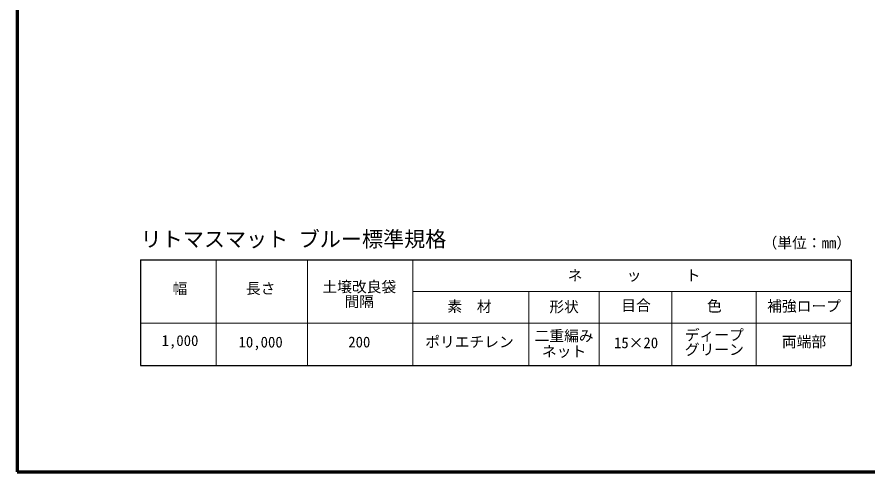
# Model space of a CAD drawing. Units: millimetres, scale not verified. Extents: x 200 to 8200, y 200 to 5838.
# Drawn here: x 200 to 4236, y 200 to 2358 of the extents above; entities that cross this region are included whole.
import ezdxf
from ezdxf.enums import TextEntityAlignment as Align

# ---------------------------------------------------------------- set-up
doc = ezdxf.new("R2010")
doc.units = ezdxf.units.MM
doc.header["$LTSCALE"] = 20
doc.layers.add('C-MTR', color=5, linetype='Continuous')
doc.layers.add('C-MTR-TXT', color=5, linetype='Continuous')
for name, color, linetype, lineweight in [('C-MTR-FRAM', 5, 'Continuous', 25), ('C-MTR-LINE', 5, 'Continuous', 13), ('C-TTL', 2, 'Continuous', 70)]:
    doc.layers.add(name, color=color, linetype=linetype, lineweight=lineweight)
doc.styles.add('ＭＳ ゴシック', font='')
doc.styles.get('ＭＳ ゴシック').set_extended_font_data('MS Gothic')

msp = doc.modelspace()

# ---------------------------------------------------------------- linework, layer by layer
at = {"layer": 'C-MTR-FRAM'}
for p, q in [((786.36, 1205.64), (786.36, 705.64)), ((786.36, 1205.64), (4156.28, 1205.64)), ((4156.28, 1205.64), (4156.28, 705.64)), ((786.36, 705.64), (4156.28, 705.64))]:
    msp.add_line(p, q, dxfattribs=at)
at = {"layer": 'C-MTR-LINE'}
for p, q in [((1144.36, 1205.64), (1144.36, 705.64)), ((1577.36, 1205.64), (1577.36, 705.64)), ((2077.36, 1205.64), (2077.36, 705.64)), ((2077.36, 1055.64), (4156.28, 1055.64)), ((2627.36, 1055.64), (2627.36, 705.64)), ((2961.36, 1055.64), (2961.36, 705.64)), ((3306.28, 1055.64), (3306.28, 705.64)), ((3706.28, 1055.64), (3706.28, 705.64)), ((786.36, 905.64), (4156.28, 905.64))]:
    msp.add_line(p, q, dxfattribs=at)
at = {"layer": 'C-TTL'}
msp.add_lwpolyline([(200, 200), (8200, 200), (8200, 5740), (200, 5740)], close=True, dxfattribs=at)

# ---------------------------------------------------------------- texts
at = {"layer": 'C-MTR', "style": 'ＭＳ ゴシック'}
msp.add_text('リトマスマット ブルー標準規格', height=73.31, dxfattribs=at).set_placement((786.36, 1245.64), align=Align.BOTTOM_LEFT)
at = {"layer": 'C-MTR-TXT', "style": 'ＭＳ ゴシック'}
msp.add_text('（単位：mm）', height=51.32, dxfattribs=at).set_placement((3736.28, 1245.64), align=Align.BOTTOM_LEFT)
for s, p in [('ネ\u3000\u3000\u3000ッ\u3000\u3000\u3000ト', (3126.79, 1091.49)), ('幅', (973.02, 1028.71)), ('長さ', (1355.48, 1029.35)), ('土壌改良袋', (1823.5, 1037.15)), ('間隔', (1823.5, 967.15)), ('素\u3000材', (2346.14, 944)), ('形状', (2794.8, 942)), ('目合', (3136.16, 948.64)), ('色', (3507.37, 945.64)), ('補強ロープ', (3933.08, 945.64)), ('1,000', (973.02, 782)), ('ポリエチレン', (2346.14, 776)), ('二重編み', (2794.8, 804.64)), ('ディープ', (3507.37, 808.64)), ('両端部', (3933.08, 776.64)), ('10,000', (1355.48, 775)), ('200', (1823.5, 775.33)), ('15×20', (3136.16, 771.64)), ('グリーン', (3507.37, 739.64)), ('ネット', (2794.8, 730.64))]:
    msp.add_text(s, height=51.32, dxfattribs=at).set_placement(p, align=Align.BOTTOM_CENTER)

doc.saveas('drawing.dxf')
